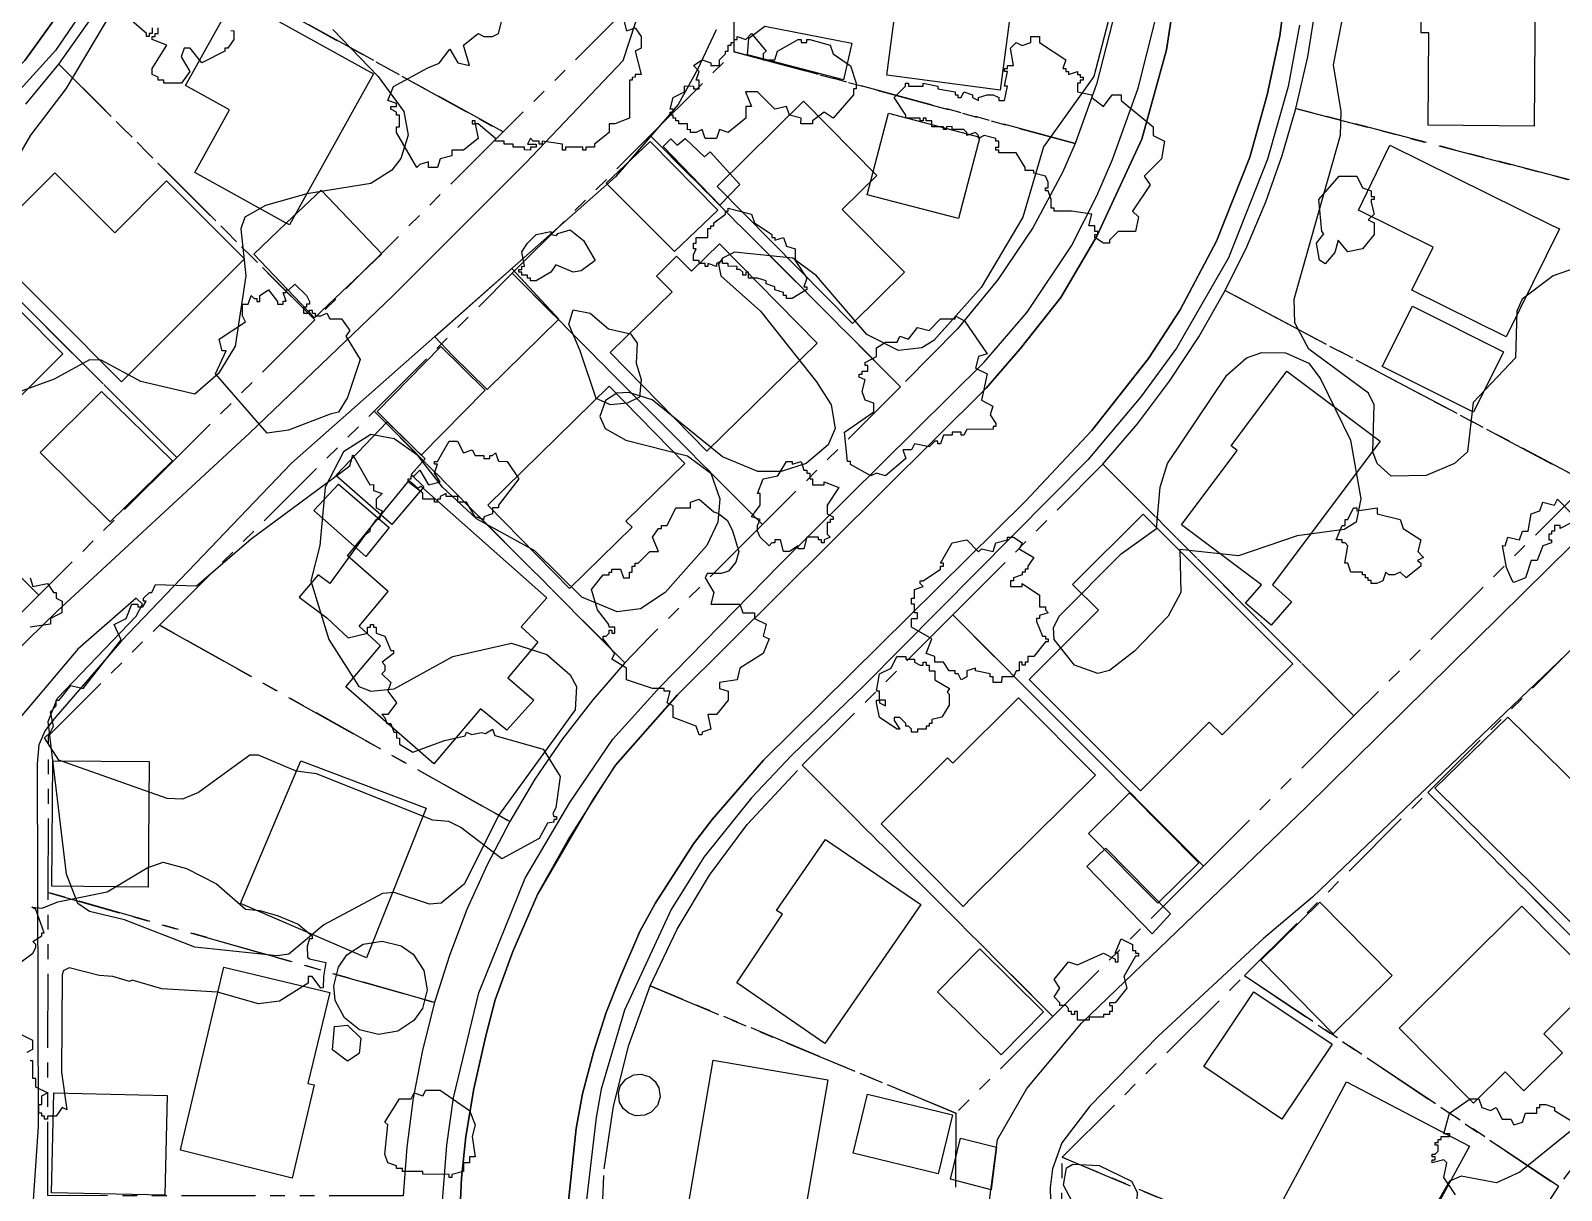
# Model space of a CAD drawing. Header units: metres. Extents: x -550 to 550, y -500 to 950.
# Drawn here: x 232.4 to 363.9, y 163.6 to 263.2 of the extents above; entities that cross this region are included whole.
import ezdxf

# ---------------------------------------------------------------- set-up
doc = ezdxf.new("R2010")
doc.units = ezdxf.units.M
doc.header["$LTSCALE"] = 2
doc.linetypes.add('PHANTOM', pattern=[6.35, 3.175, -0.635, 0.635, -0.635, 0.635, -0.635])
for name, color, linetype in [('SITE-BLDG-EXIST', 7, 'CONTINUOUS'), ('SITE-PARKING', 250, 'CONTINUOUS'), ('SITE-PROPERTY', 7, 'PHANTOM'), ('SITE-ROAD-CURB', 7, 'CONTINUOUS'), ('SITE-ROAD-GRAVEL', 32, 'CONTINUOUS'), ('SITE-ROAD-PAVED', 7, 'CONTINUOUS'), ('SITE-TREE-CANOPY', 94, 'CONTINUOUS'), ('TOPO-CONTOUR-MAJOR', 8, 'CONTINUOUS'), ('TOPO-CONTOUR-MINOR', 9, 'CONTINUOUS')]:
    doc.layers.add(name, color=color, linetype=linetype)

msp = doc.modelspace()

# ---------------------------------------------------------------- linework, layer by layer
at = {"layer": 'SITE-BLDG-EXIST'}
for points in [[(305.97, 259.4), (307.75, 272.87), (317.5, 271.57), (315.71, 258.11)], [(352.48, 255.09), (352.54, 263.02), (351.9, 263.02), (351.97, 271.08), (361.72, 271), (361.59, 255.01)], [(254.37, 246.67), (246.5, 251.03), (249.48, 256.4), (245.71, 258.49), (249.94, 266.11), (261.85, 259.51), (254.65, 246.52)], [(302.15, 247.85), (307.48, 242.46), (303.03, 238.05), (291.39, 249.82), (298.81, 257.15), (305.11, 250.78)], [(304.8, 251.09), (306.12, 256.13), (313.98, 254.07), (312.14, 247.07), (304.29, 249.12)], [(287.72, 244.25), (281.87, 250.1), (285.63, 253.7), (291.46, 247.79)], [(363.15, 246.49), (363.79, 246.18), (359.21, 236.92), (351.09, 240.93), (352.92, 244.62), (346.5, 247.8), (349.2, 253.39)], [(250.77, 243.6), (240.22, 233.05), (228.39, 244.89), (234.49, 250.99), (239.62, 245.86), (244.07, 250.3)], [(254.37, 246.67), (257.36, 249.52), (262.58, 244.04), (256.8, 238.54), (251.58, 244.02)], [(282.21, 235.56), (287.52, 240.77), (286.18, 242.13), (287.91, 243.83), (289.19, 242.54), (291.6, 244.9), (299.98, 236.37), (290.52, 227.09)], [(225.03, 225.33), (224.12, 224.42), (216.62, 231.92), (227.67, 242.97), (235.17, 235.46)], [(348.55, 234.36), (351.14, 239.54), (358.98, 235.61), (356.39, 230.44)], [(265.97, 226.76), (262.17, 230.49), (267.66, 236.07), (271.45, 232.33)], [(338.18, 215.6), (331.29, 220.77), (336.09, 227.16), (335.56, 227.56), (340.36, 233.95), (348.37, 227.94), (339.11, 215.6), (340.76, 214.14), (339, 212.13), (336.81, 214.04)], [(233.21, 226.98), (238.49, 232.21), (244.58, 226.25), (239.24, 221.03)], [(283.56, 221.08), (284.09, 220.55), (278.71, 215.28), (271.68, 222.46), (282.1, 232.68), (288.61, 226.04)], [(259.49, 206.85), (262.47, 210.37), (260.64, 212.05), (263.11, 215.05), (259.62, 218.1), (264.93, 224.57), (265.68, 223.92), (265.92, 224.08), (276.75, 214.5), (274.56, 212), (275.97, 210.68), (273.42, 207.63), (275.64, 205.71), (273.33, 203.12), (271.07, 204.96), (267.04, 200.22)], [(340.87, 208.81), (334.78, 202.72), (333.68, 203.82), (327.76, 197.91), (318.2, 207.49), (324.15, 213.44), (321.94, 215.64), (328, 221.69)], [(313.29, 188.74), (312.53, 187.98), (305.49, 195.07), (311.2, 200.75), (311.65, 200.29), (317.3, 205.91), (323.9, 199.26)], [(376.84, 189.1), (377.77, 188.17), (370.57, 180.87), (353.08, 198.13), (359.35, 204.25), (368.93, 194.81), (375.53, 201.4), (382.35, 194.69)], [(234.32, 200.49), (242.59, 200.42), (242.5, 189.65), (234.23, 189.71)], [(255.61, 200.49), (266.4, 196.43), (261.26, 183.58), (250.42, 188.22)], [(326.84, 197.75), (332.79, 191.73), (329.26, 188.25), (323.31, 194.25)], [(293.09, 181.43), (297, 187.31), (296.5, 187.63), (300.69, 193.73), (308.9, 188.14), (300.66, 176.21)], [(338.1, 183.37), (343.19, 188.36), (349.41, 182.04), (344.33, 177.04)], [(356.39, 171.07), (349.99, 177.52), (360.55, 188), (366.95, 181.54), (362.42, 177.04), (364.03, 175.41), (360.72, 172.13), (359.1, 173.76)], [(310.32, 180.64), (313.97, 184.33), (319.44, 178.94), (315.8, 175.24)], [(245.47, 167.92), (249, 182.76), (258.12, 180.59), (256.23, 172.78), (256.76, 172.66), (254.87, 164.65), (245.27, 167.05)], [(337.52, 180.64), (344.23, 176.14), (339.92, 169.71), (333.21, 174.22)], [(288.74, 161.19), (291.06, 174.78), (300.9, 173.1), (298.57, 159.51)], [(345.47, 172.92), (356.05, 167.39), (349.67, 155.69), (339.21, 161.24)], [(244.12, 171.73), (243.92, 163.17), (234.2, 163.39), (234.4, 171.96)], [(304.3, 171.86), (311.62, 170.08), (310.38, 165.01), (303.07, 166.79)]]:
    msp.add_lwpolyline(points, close=True, dxfattribs=at)
at = {"layer": 'SITE-PARKING'}
for points in [[(302.24, 259), (294, 261.13), (294.12, 262.57), (295.49, 263.6), (302.96, 262.13)], [(290.3, 252.37), (290.78, 252.8), (293.34, 250.01), (291.62, 248.22), (286.75, 253.26), (287.41, 253.92), (287.97, 253.37), (288.64, 253.96)], [(268.66, 235.31), (267.13, 236.92), (273.75, 242.77), (277.8, 238.44), (271.64, 232.39)], [(263.45, 220.79), (258.63, 225.01), (263.04, 229.61), (266.3, 226.42), (265.09, 225.08), (266.19, 224.03)], [(261.19, 218.04), (256.73, 221.98), (258.84, 224.26), (263.22, 220.52)], [(330.36, 187.34), (328.79, 185.64), (323.15, 191.4), (324.79, 193)], [(314.93, 163.64), (311.46, 164.56), (312.31, 168.07), (315.4, 167.31)]]:
    msp.add_lwpolyline(points, close=True, dxfattribs=at)
at = {"layer": 'SITE-PROPERTY'}
for points in [[(283.73, 265.2), (273, 254.51), (242.04, 271.58), (244.84, 277.68), (247.07, 283.99), (283.73, 275.76)], [(326.33, 271.92), (325.79, 266.53), (325.33, 263.86), (324, 258.61), (322.17, 253.52), (292.86, 261.4), (292.86, 274.67), (326.4, 274.62)], [(376.94, 247.2), (341.13, 256.52), (342.14, 260.97), (342.87, 265.48), (343.31, 270.03), (343.46, 274.59), (376.97, 274.55)], [(256.82, 238.37), (234.82, 260.34), (238.69, 265.79), (242.04, 271.58), (273, 254.51)], [(321.07, 251.04), (318.51, 246.27), (315.49, 241.77), (312.05, 237.59), (307.15, 232.62), (285.64, 254.2), (292.86, 261.4), (322.17, 253.52)], [(244.97, 226.55), (223.36, 248.12), (231.98, 256.91), (234.82, 260.34), (256.82, 238.37)], [(376.92, 235.06), (366.21, 224.37), (335.05, 240.88), (336.91, 244.64), (338.54, 248.52), (339.96, 252.48), (341.13, 256.52), (376.94, 247.2)], [(295.29, 220.79), (273.78, 242.37), (285.64, 254.2), (307.15, 232.62)], [(233.1, 214.72), (211.49, 236.29), (223.36, 248.12), (244.97, 226.55)], [(285.58, 211.1), (283.46, 208.92), (261.91, 230.53), (273.78, 242.37), (295.29, 220.79)], [(346.12, 204.35), (324.55, 225.98), (327.52, 229.45), (330.27, 233.1), (332.78, 236.91), (335.05, 240.88), (366.21, 224.37)], [(224.8, 206.43), (198.47, 217.37), (200.8, 222.26), (203.58, 226.89), (206.81, 231.24), (211.49, 236.29), (233.1, 214.72)], [(280.7, 205.74), (278.11, 202.39), (275.74, 198.91), (273.57, 195.29), (243.47, 212.15), (261.91, 230.53), (283.46, 208.92)], [(333.18, 191.44), (311.65, 213.02), (324.55, 225.98), (346.12, 204.35)], [(271.62, 191.56), (269.88, 187.71), (268.38, 183.76), (267.1, 179.74), (233.91, 189.18), (233.93, 202.64), (243.47, 212.15), (273.57, 195.29)], [(320.23, 178.53), (298.71, 200.11), (311.65, 213.02), (333.18, 191.44)], [(373.99, 176.2), (352.47, 197.77), (366.49, 211.75), (388.01, 190.17)], [(311.9, 170.22), (285.64, 181.15), (287.96, 186.04), (290.75, 190.67), (293.98, 195.02), (298.71, 200.11), (320.23, 178.53)], [(372.69, 174.89), (367.92, 169.64), (363.68, 163.95), (336.7, 182.04), (352.47, 197.77), (373.99, 176.2)], [(266.07, 175.64), (265.27, 171.51), (264.72, 167.31), (264.41, 163.11), (233.87, 163.14), (233.91, 189.18), (267.1, 179.74)], [(361.78, 160.96), (360.03, 157.88), (356.99, 151.48), (321.03, 166.43), (336.7, 182.04), (363.68, 163.95)], [(311.88, 158.48), (281.4, 158.52), (281.68, 165.45), (282.48, 170.81), (283.8, 176.06), (285.64, 181.15), (311.9, 170.22)], [(355.71, 148.18), (353.64, 141.4), (352.86, 137.94), (321, 144.32), (321.03, 166.43), (356.99, 151.48)]]:
    msp.add_lwpolyline(points, close=True, dxfattribs=at)
at = {"layer": 'SITE-ROAD-CURB'}
for points in [[(238.99, 268.08), (234.53, 261.51), (228.97, 255.41), (216.63, 242.92), (213.21, 239.75), (209.24, 235.74), (205.94, 231.98), (203.97, 229.41), (200.07, 223.56), (197.93, 219.44), (196.88, 216.75), (194.6, 209.93), (193.27, 202.9), (192.97, 198.85), (192.65, 88.71), (192.4, 63.44)], [(330.98, 267.98), (330.01, 261.58), (327.89, 253.9), (324.02, 245.57), (320.92, 240.28), (317.43, 235.88), (314.51, 232.5), (287.99, 206.15), (282.65, 200.12), (280.76, 197.26), (275.98, 189.06), (273.83, 184.11), (272.31, 179.95), (271.51, 176.87), (270.49, 172.32), (269.81, 168.21), (269.42, 164.65), (269.24, 160.89), (269.2, 80.07), (269.03, 57.28)], [(278.31, 1.59), (278.51, 158.21), (278.57, 162.12), (279.28, 168.91), (279.82, 171.88), (280.79, 175.55), (281.86, 178.88), (283.1, 181.96), (284.76, 185.84), (286.06, 188.24), (289.36, 193.37), (290.97, 195.46), (295.37, 200.55), (317.9, 222.8), (323.6, 228.88), (328.47, 235.04), (331.19, 239.23), (334.3, 245.14), (337.16, 252.34), (338.65, 257.69), (339.76, 262.77), (340.44, 268.1)], [(190.9, 54.11), (191.45, 200.08), (192.2, 205.89), (193.58, 211.79), (195.82, 218), (197.42, 221.54), (199.39, 225.1), (201.74, 228.8), (204.66, 232.59), (209.33, 237.91), (227.46, 255.98), (231.89, 260.66), (235.31, 265.37)], [(267.3, -87.33), (267.74, 161.93), (268.16, 167.47), (268.73, 171.55), (270.92, 180.55), (274.89, 190.41), (278.72, 196.9), (282.44, 202.34), (286.47, 206.82), (296.75, 217.32), (314.33, 234.74), (318.03, 239.03), (321.85, 244.72), (324.02, 249.03), (325.38, 252.15), (327.57, 258.26), (329.05, 264.18)], [(341.43, 263.7), (340.45, 258.43), (338.7, 252.17), (335.34, 243.71), (330.88, 235.93), (327.79, 231.76), (323.26, 226.35), (304.03, 206.97), (297.82, 200.97), (294.35, 197.31), (290.24, 192.21), (287.45, 187.73), (283.44, 179.08), (281.43, 172.28), (280.99, 169.85), (280.09, 162.07), (279.98, 159.24), (280.1, 152.83), (279.94, 132.13), (279.92, 29.78)]]:
    msp.add_lwpolyline(points, dxfattribs=at)
at = {"layer": 'SITE-ROAD-GRAVEL'}
for points in [[(227.26, 51.02), (227.43, 80.59), (227.99, 100.53), (227.77, 120.89), (227.75, 141.42), (227.97, 160.2), (227.1, 197.77), (227.22, 201.69), (227.53, 204.11), (228.5, 206.69), (230.88, 209.62), (234.68, 213.34), (251.2, 228.65), (263.52, 240.44), (274.92, 251.83), (283.31, 260.65), (285.45, 267.16)], [(291.32, 263.29), (289.71, 259.89), (288.04, 256.86), (282.66, 250.66), (254.82, 226.06), (240.21, 210.79), (234.42, 204.11), (233.64, 203.09), (233.1, 201.86), (232.95, 200.23), (233.05, 169.09), (232.44, 160.24), (232.47, 101.31), (232.93, 67.05), (232.6, 16.56)], [(314.68, 60.92), (315.03, 87.13), (314.99, 112.13), (314.72, 126.38), (314.58, 155.05), (314.78, 162.52), (315.49, 167.97), (318, 172.34), (322.7, 177.95), (342.02, 196.51), (371.08, 225.16)], [(371.65, 216.61), (342.56, 188.79), (338.33, 185.24), (329.26, 176.82), (323.42, 170.81), (321.01, 167.66), (320.21, 165.44), (320, 163.85), (320.35, 150.7), (320.38, 142.62), (319.83, 89.95), (319.84, 61.68)]]:
    msp.add_lwpolyline(points, dxfattribs=at)
at = {"layer": 'SITE-ROAD-PAVED'}
for points in [[(269.03, 57.28), (269.2, 80.07), (269.24, 160.89), (269.42, 164.65), (269.81, 168.21), (270.49, 172.32), (271.51, 176.87), (272.31, 179.95), (273.83, 184.11), (275.98, 189.06), (278.58, 193.7), (282.65, 200.12), (287.99, 206.15), (314.51, 232.5), (317.43, 235.88), (320.92, 240.28), (324.02, 245.57), (327.89, 253.9), (330.01, 261.58), (330.98, 267.98)], [(340.44, 268.1), (339.76, 262.77), (338.65, 257.69), (337.16, 252.34), (334.3, 245.14), (331.19, 239.23), (328.47, 235.04), (323.6, 228.88), (317.9, 222.8), (295.37, 200.55), (290.97, 195.46), (289.36, 193.37), (286.06, 188.24), (284.76, 185.84), (283.1, 181.96), (281.86, 178.88), (280.79, 175.55), (279.82, 171.88), (279.28, 168.91), (278.57, 162.12), (278.51, 158.21), (278.31, 1.59)], [(235.31, 265.37), (231.89, 260.66), (227.46, 255.98), (209.33, 237.91), (204.66, 232.59), (201.74, 228.8), (199.39, 225.1), (197.42, 221.54), (195.82, 218), (193.58, 211.79), (192.2, 205.89), (191.45, 200.08), (190.9, 54.11)]]:
    msp.add_lwpolyline(points, dxfattribs=at)
at = {"layer": 'SITE-TREE-CANOPY'}
for points in [[(242.85, 263.46), (242.85, 262.96), (242.59, 262.96), (242.59, 262.71), (242.35, 262.71), (242.35, 262.96), (238.35, 266.46)], [(283.1, 265.21), (283.6, 263.21), (284.35, 263.46), (284.85, 262.71), (284.85, 261.71), (284.35, 261.46), (284.85, 259.46), (284.34, 259.46), (284.34, 259.22), (284.1, 259.2), (284.1, 258.96), (283.85, 258.96), (283.85, 255.71), (282.6, 255.21), (282.1, 255.21), (282.1, 254.46), (280.85, 253.46), (280.85, 253.21), (280.1, 253.21), (280.1, 252.96), (279.85, 252.96), (279.85, 253.21), (278.35, 253.21), (278.35, 252.96), (278.1, 252.96), (278.09, 253.46), (276.35, 253.71), (276.35, 253.46), (276.1, 253.46), (276.1, 253.71), (275.59, 253.71), (275.35, 253.97), (275.1, 253.47), (275.85, 253.46), (275.85, 253.21), (275.35, 253.21), (275.35, 252.96), (274.85, 252.97), (274.85, 253.21), (273.85, 253.21), (273.85, 253.46), (273.09, 253.46), (273.09, 253.71), (272.35, 253.71), (272.35, 253.96), (270.85, 255.21), (270.6, 255.21), (270.85, 253.96), (269.6, 252.96), (268.6, 252.96), (268.6, 252.46), (267.59, 252.21), (267.35, 251.46), (266.6, 251.46), (266.6, 251.96), (265.85, 251.71), (265.6, 251.46), (263.85, 254.46), (263.85, 254.96), (264.1, 254.96), (264.1, 255.96), (263.85, 255.96), (263.85, 256.2), (263.34, 256.46), (263.34, 256.71), (263.85, 256.71), (263.85, 256.96), (263.1, 257.21), (263.58, 258.42), (266.52, 260.03), (267.51, 260.42), (268.41, 261.62), (269.1, 260.46), (270.1, 260.21), (269.59, 261.96), (270.85, 262.96), (271.35, 262.71), (272.1, 262.71), (272.6, 262.96), (272.85, 263.96)], [(249.6, 263.23), (249.85, 263.21), (249.85, 262.46), (249.35, 261.71), (249.1, 261.71), (249.1, 261.46), (247.1, 260.46), (246.1, 261.71), (245.6, 261.71), (245.34, 260.96), (246.09, 259.71), (245.35, 258.71), (243.85, 258.71), (243.85, 258.96), (243.35, 258.96), (243.35, 259.21), (242.85, 259.46), (242.85, 259.96), (244.1, 261.96), (242.85, 262.46), (242.85, 262.71), (243.1, 262.71), (243.1, 262.96), (243.35, 262.96), (243.35, 263.46)], [(364.85, 220.96), (363.85, 220.46), (363.85, 220.71), (363.35, 220.71), (363.35, 220.21), (363.1, 220.21), (363.1, 219.96), (362.85, 219.96), (362.85, 219.46), (363.1, 219.46), (363.1, 219.21), (362.35, 218.96), (361.85, 217.71), (361.35, 217.71), (360.85, 216.22), (359.85, 215.82), (359.72, 215.98), (359.23, 217.11), (358.87, 219), (359.1, 218.97), (359.35, 219.71), (360.35, 219.46), (360.6, 220.21), (361.1, 220.21), (361.35, 221.71), (362.1, 221.97), (362.35, 222.71), (363.35, 222.46), (363.6, 222.96), (364.85, 221.71)], [(232.35, 216.21), (232.6, 215.47), (233.85, 215.71), (234.35, 214.96), (234.6, 214.96), (234.6, 214.46), (235.1, 214.2), (235.09, 213.21), (234.1, 212.72), (234.1, 212.22), (232.35, 211.96)], [(231.59, 183.21), (232.6, 183.96), (232.85, 184.46), (232.85, 184.71), (232.6, 184.96), (233.35, 185.46), (233.35, 185.71), (233.55, 185.71), (232.85, 187.71), (232.51, 187.93), (233.38, 187.84), (234.74, 188.39), (238.97, 189.25), (242.41, 191.29), (243.79, 191.78), (245.8, 191.24), (248.36, 189.92), (250.85, 187.74), (252.1, 187.62), (253.67, 187.18), (255.39, 186.46), (256.6, 185.46), (256.6, 185.21), (256.35, 185.21), (256.16, 184.58), (256.19, 183.62), (256.35, 183.47), (257.76, 183.17), (257.56, 181.95), (257.53, 180.99), (257.35, 180.96), (256.6, 181.96), (256.24, 181.96), (256.26, 181.4), (253.78, 179.85), (251.98, 179.61), (248.45, 180.63), (243.66, 180.89), (241.13, 181.66), (240.89, 181.52), (239.46, 181.96), (238.3, 182.06), (235.72, 182.71), (235.2, 182.44), (235.1, 182.08), (235.04, 173.75), (235.52, 170.5), (235.1, 170.71), (234.6, 169.96), (233.85, 169.96), (233.85, 169.71), (233.6, 169.71), (233.6, 169.96), (233.35, 169.96), (233.35, 170.21), (233.09, 170.21), (233.1, 170.96), (233.35, 170.96), (233.35, 171.71), (233.85, 171.96), (232.85, 172.46), (232.85, 173.21), (232.6, 173.21), (232.6, 174.71), (232.35, 174.71)], [(232.1, 175.46), (232.6, 175.71), (232.6, 176.47), (231.6, 176.96)], [(354.85, 163.21), (353.85, 164.71), (354.1, 165.96), (353.85, 166.21), (352.85, 165.96), (352.85, 166.21), (353.1, 166.21), (353.1, 166.46), (352.85, 166.46), (352.85, 166.71), (353.1, 166.71), (353.35, 166.96), (353.35, 167.46), (353.1, 167.46), (353.1, 167.71), (353.35, 167.71), (353.34, 167.96), (353.6, 167.96), (353.6, 168.21), (354.35, 168.21), (354.35, 168.46), (353.85, 168.46), (354.34, 170.21), (356.09, 171.46), (356.85, 171.46), (357.1, 170.71), (357.85, 170.46), (358.35, 170.71), (358.85, 169.71), (359.6, 169.71), (359.85, 169.21), (360.6, 169.46), (360.85, 170.21), (361.84, 170.21), (361.84, 170.71), (362.1, 170.71), (362.1, 170.96), (362.6, 170.96), (363.35, 170.71), (363.35, 170.46), (365.35, 169.21)]]:
    msp.add_lwpolyline(points, dxfattribs=at)
for points in [[(295.6, 261.46), (295.35, 261.22), (295.35, 260.71), (296.35, 260.71), (296.59, 261.46), (298.35, 262.46), (298.6, 262.46), (298.6, 262.21), (299.1, 262.21), (299.1, 262.46), (299.35, 262.46), (301.1, 261.96), (301.35, 261.21), (302.85, 260.2), (303.35, 258.71), (303.35, 258.21), (303.1, 258.21), (303.1, 257.71), (301.35, 255.71), (300.6, 256.21), (299.6, 255.46), (299.6, 255.21), (298.59, 255.22), (298.6, 255.7), (297.6, 255.96), (297.35, 256.71), (296.35, 256.46), (294.85, 257.96), (293.84, 257.96), (294.35, 256.71), (293.85, 256.71), (293.85, 255.71), (292.35, 254.46), (291.6, 254.71), (291.35, 253.96), (290.35, 253.96), (290.1, 254.71), (289.6, 254.46), (289.1, 254.46), (289.1, 254.72), (288.85, 254.7), (288.85, 255.21), (288.1, 255.21), (288.1, 255.46), (287.85, 255.46), (287.84, 255.71), (287.6, 255.71), (287.6, 255.96), (287.35, 255.96), (287.35, 256.21), (287.6, 256.21), (287.6, 256.46), (287.35, 256.46), (287.6, 257.47), (288.6, 257.96), (288.6, 258.47), (289.35, 258.46), (289.35, 258.21), (289.85, 258.21), (289.85, 258.96), (289.6, 258.96), (289.85, 259.71), (289.35, 260.21), (290.1, 260.71), (290.85, 260.46), (290.85, 260.21), (291.6, 260.21), (291.6, 260.71), (292.1, 261.21), (292.1, 261.46), (292.35, 261.46), (292.35, 261.96), (292.6, 261.96), (292.6, 262.21), (292.85, 262.21), (292.85, 262.46), (293.1, 262.46), (293.1, 262.71), (293.85, 262.46), (294.35, 262.96)], [(321.35, 260.72), (321.1, 259.96), (321.35, 259.96), (321.35, 259.71), (321.6, 259.71), (321.6, 259.46), (322.35, 259.71), (322.35, 259.46), (322.6, 259.46), (322.6, 259.21), (322.85, 259.21), (322.85, 258.96), (322.59, 258.96), (322.59, 258.71), (322.35, 258.71), (322.35, 257.96), (323.6, 257.71), (323.6, 257.46), (324.6, 256.71), (325.35, 257.71), (326.1, 257.71), (326.1, 257.21), (328.85, 254.96), (328.85, 254.21), (329.85, 253.71), (329.59, 252.21), (328.1, 250.71), (328.59, 249.96), (327.1, 247.72), (327.6, 247.21), (327.35, 245.96), (325.85, 245.96), (325.1, 245.22), (325.1, 244.96), (324.6, 244.96), (323.85, 245.46), (323.85, 245.71), (324.1, 245.71), (324.1, 245.96), (323.85, 245.96), (323.85, 246.46), (323.34, 246.46), (323.6, 247.46), (321.85, 247.71), (320.35, 247.71), (320.35, 247.96), (320.1, 247.96), (320.1, 248.71), (319.85, 249.46), (319.6, 249.46), (319.6, 249.71), (319.84, 249.7), (319.85, 250.21), (319.6, 250.71), (318.6, 250.96), (318.6, 251.21), (317.85, 251.21), (317.85, 251.46), (317.1, 252.71), (315.6, 252.71), (315.6, 252.96), (315.35, 252.96), (315.35, 253.21), (315.6, 253.21), (315.6, 253.71), (315.35, 253.71), (315.35, 253.96), (314.34, 254.21), (313.85, 253.96), (313.85, 254.21), (313.6, 254.46), (312.85, 254.21), (312.85, 254.46), (312.6, 254.71), (311.6, 254.71), (311.6, 254.97), (311.09, 254.96), (311.1, 254.71), (310.85, 254.71), (310.85, 254.96), (309.84, 254.96), (309.84, 255.46), (309.35, 255.46), (309.35, 255.71), (309.1, 255.71), (309.1, 255.46), (308.85, 255.46), (308.85, 255.71), (307.6, 255.7), (307.6, 255.96), (306.6, 257.46), (307.59, 258.46), (307.59, 258.71), (307.85, 258.71), (307.85, 258.46), (309.1, 258.46), (309.1, 258.71), (310.35, 258.46), (310.35, 258.22), (311.85, 257.96), (311.85, 257.71), (312.09, 257.71), (312.09, 257.46), (312.35, 257.46), (312.6, 257.96), (313.34, 257.71), (313.34, 257.46), (313.85, 257.21), (313.85, 257.47), (314.59, 257.71), (315.1, 257.71), (315.6, 257.46), (315.6, 257.21), (316.1, 257.21), (316.34, 258.46), (316.1, 258.46), (316.35, 259.71), (316.1, 259.71), (316.1, 259.97), (316.35, 259.97), (316.35, 260.21), (316.85, 260.21), (316.6, 261.71), (317.1, 262.21), (317.6, 261.95), (318.35, 262.21), (318.35, 262.71), (319.1, 262.71), (319.09, 262.21)], [(270.6, 255.46), (270.34, 255.46), (270.35, 255.21), (270.6, 255.21)], [(343.35, 245.96), (343.1, 248.71), (344.85, 250.71), (346.35, 250.71), (346.85, 249.72), (347.6, 249.46), (347.6, 248.96), (347.85, 248.96), (347.85, 248.71), (347.6, 248.71), (347.6, 248.46), (347.85, 247.46), (347.35, 246.96), (347.85, 246.71), (347.84, 245.71), (346.85, 244.47), (345.6, 244.21), (344.77, 245.21), (344.46, 244.15), (343.65, 243.17), (343.16, 243.49), (342.91, 244.95), (343.54, 245.77)], [(296.1, 245.46), (296.35, 245.46), (296.35, 245.21), (297.1, 245.46), (297.35, 244.71), (298.1, 244.46), (298.1, 243.46), (299.1, 241.96), (298.85, 241.21), (299.1, 241.21), (299.1, 240.97), (297.85, 240.21), (297.35, 240.21), (297.35, 240.46), (297.09, 240.46), (297.09, 240.71), (296.35, 240.96), (296.35, 241.21), (295.6, 241.46), (295.6, 241.72), (294.85, 241.96), (294.1, 241.96), (294.1, 242.46), (293.85, 242.46), (293.85, 242.21), (293.6, 242.21), (293.6, 242.46), (293.35, 242.71), (293.09, 242.71), (293.1, 242.96), (292.35, 242.97), (292.35, 243.21), (291.85, 243.21), (291.85, 243.46), (291.35, 243.21), (291.35, 242.96), (290.6, 243.21), (290.6, 242.96), (290.35, 242.96), (290.35, 243.21), (289.85, 243.21), (289.84, 243.46), (289.35, 243.46), (289.35, 243.96), (289.6, 244.46), (289.35, 244.46), (289.35, 244.96), (289.6, 244.96), (289.6, 245.46), (290.6, 245.46), (290.6, 246.22), (290.84, 246.22), (290.85, 246.46), (291.1, 246.46), (291.1, 246.72), (292.1, 247.46), (292.1, 247.72), (292.35, 247.71), (292.35, 247.96), (294.35, 247.46), (294.6, 246.71), (296.1, 245.71)], [(277.71, 245.78), (278.76, 246.1), (279.92, 245.19), (280.91, 243.47), (279.7, 242.59), (279.01, 242.47), (277.52, 243.1), (277.1, 242.46), (275.85, 241.71), (275.35, 241.71), (275.35, 241.96), (275.1, 241.96), (275.1, 242.21), (274.6, 242.21), (274.6, 242.46), (274.34, 242.46), (274.35, 242.71), (274.6, 242.71), (274.6, 242.97), (274.85, 242.96), (274.6, 244.21), (275.1, 244.96), (275.84, 245.71), (277.09, 245.97), (277.09, 245.71), (277.6, 245.62)], [(258.15, 230.28), (254.57, 228.89), (252.73, 228.63), (248.28, 233.73), (249.2, 235.71), (248.85, 235.71), (248.6, 236.71), (250.85, 238.21), (250.6, 238.71), (250.6, 239.71), (251.1, 239.71), (251.35, 240.46), (251.6, 240.21), (251.85, 240.21), (251.85, 239.96), (252.09, 239.96), (252.1, 240.46), (252.85, 240.96), (253.6, 239.96), (253.6, 239.71), (254.1, 239.71), (254.1, 239.97), (254.35, 239.97), (254.1, 240.71), (254.35, 240.71), (254.35, 240.96), (254.6, 240.95), (255.1, 241.45), (256.1, 240.46), (256.35, 239.96), (256.35, 239.71), (256.1, 239.71), (256.1, 239.46), (255.85, 239.46), (255.85, 238.96), (256.35, 238.96), (256.35, 239.21), (256.6, 239.21), (256.59, 238.96), (256.85, 238.96), (256.85, 238.71), (257.35, 238.72), (257.84, 238.96), (258.1, 238.46), (259.1, 238.46), (259.84, 237.46), (259.48, 236.96), (260.73, 234.96), (259.64, 231.7), (258.85, 230.43)], [(282.22, 231.06), (280.99, 231.62), (279.62, 235.7), (278.65, 238), (279.02, 239.22), (280.49, 238.96), (282.07, 237.59), (283.96, 237.16), (284.51, 236.38), (284.43, 234.65), (284.85, 233.25), (284.72, 231.73), (283.67, 231.22)], [(312.65, 238.3), (314.6, 235.46), (313.85, 235.21), (313.6, 234.21), (314.6, 233.72), (314.1, 231.46), (315.09, 230.96), (314.85, 230.21), (315.35, 229.47), (315.35, 229.21), (315.1, 229.21), (315.1, 228.97), (312.85, 228.96), (312.6, 228.46), (312.35, 228.46), (312.35, 228.71), (311.6, 228.71), (311.59, 228.46), (310.85, 228.46), (310.6, 227.71), (310.35, 227.71), (310.35, 227.96), (310.1, 227.96), (309.6, 227.46), (308.35, 227.71), (308.1, 227.21), (307.34, 227.21), (307.6, 226.46), (305.85, 224.96), (305.09, 225.21), (304.6, 224.96), (302.85, 225.95), (302.85, 226.21), (302.6, 226.21), (302.35, 228.71), (304.85, 230.46), (304.85, 231.21), (304.1, 231.46), (303.85, 232.21), (304.1, 233.21), (303.6, 233.46), (303.6, 233.71), (303.85, 233.71), (303.85, 233.96), (304.35, 233.96), (304.35, 234.46), (304.1, 234.46), (304.1, 234.71), (305.1, 235.21), (305.09, 235.96), (305.85, 236.46), (306.85, 236.46), (307.1, 236.96), (307.85, 236.71), (308.6, 237.71), (309.6, 237.46), (310.6, 238.46), (311.85, 238.46), (311.89, 238.68)], [(269.6, 226.96), (270.35, 227.21), (270.6, 226.71), (271.35, 226.71), (271.35, 226.46), (271.85, 226.46), (271.85, 226.71), (272.1, 226.71), (272.34, 226.96), (272.6, 226.22), (273.35, 226.21), (274.35, 224.71), (272.6, 222.46), (272.6, 222.21), (272.1, 222.21), (272.1, 221.71), (271.35, 221.46), (271.35, 221.21), (270.6, 221.46), (269.85, 222.71), (269.1, 222.7), (269.1, 223.21), (268.1, 223.21), (268.1, 223.46), (267.6, 223.21), (267.6, 222.96), (267.35, 222.96), (267.35, 222.71), (267.1, 222.71), (267.1, 222.96), (266.1, 222.96), (266.1, 223.47), (264.85, 224.46), (264.85, 224.71), (265.09, 224.71), (265.1, 224.96), (265.35, 224.96), (265.85, 225.46), (266.6, 224.21), (267.59, 224.46), (267.1, 225.21), (267.35, 225.96), (267.1, 225.96), (267.1, 226.21), (267.35, 226.21), (268.35, 227.96), (269.09, 227.96)], [(260.27, 226.46), (261.56, 224.2), (261.85, 224.22), (261.85, 223.72), (262.6, 223.46), (262.1, 222.96), (262.1, 222.21), (262.6, 221.96), (262.34, 221.21), (262.1, 221.21), (261.58, 220.5), (261.55, 220.18), (261.12, 219.87), (258.1, 215.71), (257.1, 216.46), (255.48, 214.55), (257.84, 212.77), (259.68, 211.06), (261.35, 211.46), (261.35, 211.96), (261.6, 211.96), (261.6, 212.21), (261.85, 212.21), (261.85, 211.96), (262.09, 211.96), (262.1, 211.46), (262.84, 211.21), (263.35, 209.96), (263.59, 209.96), (263.59, 209.71), (262.6, 208.96), (262.85, 208.71), (262.85, 208.21), (262.59, 207.96), (263.35, 207.21), (263.1, 206.46), (263.85, 205.46), (263.1, 204.46), (262.58, 204.46), (262.85, 204.21), (263.02, 203.71), (263.35, 203.71), (263.6, 202.96), (263.85, 202.96), (263.84, 202.46), (264.1, 202.45), (264.1, 201.92), (265.25, 201.22), (267.97, 202.25), (269.74, 202.63), (269.85, 202.96), (270.28, 202.75), (271.13, 202.92), (271.49, 202.85), (272.1, 203.21), (272.29, 202.66), (276.43, 201.48), (277.91, 199.14), (277.52, 196.44), (277.26, 195.96), (277.35, 195.71), (277.6, 195.71), (277.6, 195.46), (277.35, 195.46), (277.35, 195.21), (276.81, 195.14), (276.11, 193.83), (272.88, 192.08), (269.38, 194.75), (268.34, 195.27), (266.97, 195.4), (256.97, 199.38), (255.22, 199.59), (251.98, 200.97), (251.24, 200.97), (246.83, 197.78), (245.45, 197.19), (244.14, 197.25), (234.82, 200.55), (233.6, 202.46), (234.1, 202.96), (234.35, 203.46), (234.1, 204.71), (234.6, 205.21), (234.6, 205.71), (234.85, 205.71), (235.85, 206.96), (236.91, 206.69), (240.18, 210.89), (239.59, 212.21), (240.6, 212.71), (241.1, 213.96), (241.6, 213.96), (241.6, 213.71), (242.04, 213.71), (242.34, 214.21), (242.1, 214.21), (242.1, 214.46), (242.6, 214.96), (242.8, 214.96), (243.13, 215.65), (246.64, 215.53), (251.35, 219.55), (259.82, 225.84), (260.1, 226.78)], [(298.85, 225.46), (299.1, 225.46), (299.1, 225.21), (299.35, 225.21), (299.35, 224.71), (299.6, 224.71), (299.6, 224.21), (300.6, 224.21), (300.6, 224.46), (301.85, 223.96), (300.85, 222.46), (300.85, 221.71), (301.35, 221.46), (301.35, 221.21), (301.1, 221.21), (301.1, 220.96), (300.85, 220.96), (300.85, 219.96), (301.1, 219.71), (300.6, 219.46), (300.6, 219.21), (300.35, 219.21), (300.35, 219.46), (300.09, 219.46), (300.1, 219.71), (299.1, 219.71), (298.85, 218.71), (298.35, 218.71), (298.35, 218.96), (297.6, 218.46), (297.09, 218.46), (296.85, 219.46), (296.34, 219.46), (296.34, 219.21), (296.1, 219.21), (295.85, 218.96), (295.1, 219.71), (294.85, 220.21), (294.85, 220.71), (295.1, 221.21), (294.35, 221.46), (295.1, 222.46), (295.1, 223.46), (294.85, 223.46), (295.35, 224.71), (296.6, 224.96), (297.35, 226.21), (297.85, 226.21), (297.85, 225.96), (298.6, 226.2)], [(286.85, 220.71), (287.1, 220.71), (287.84, 222.21), (289.1, 222.21), (289.09, 222.71), (289.85, 222.96), (291.1, 221.87), (291.5, 221.75), (292.27, 221.14), (292.71, 220.26), (293.26, 218.46), (292.99, 217.57), (292.36, 216.78), (291.73, 216.59), (290.53, 216.57), (290.35, 216.22), (291.1, 214.96), (290.85, 213.96), (293.35, 213.96), (293.6, 213.21), (294.6, 213.21), (294.59, 212.71), (295.6, 212.22), (295.34, 211.21), (295.85, 210.96), (295.35, 209.71), (293.35, 208.46), (293.1, 207.46), (291.6, 207.21), (291.6, 206.71), (292.35, 206.46), (292.35, 205.71), (291.35, 204.46), (290.6, 204.46), (290.85, 203.21), (290.1, 202.96), (290.09, 202.71), (289.85, 202.71), (289.6, 203.46), (287.6, 204.21), (287.6, 205.21), (287.1, 205.46), (287.35, 206.46), (286.85, 206.46), (286.85, 206.71), (285.84, 206.71), (283.6, 207.46), (283.6, 208.46), (282.35, 209.21), (282.6, 209.71), (281.6, 210.96), (281.59, 211.21), (281.85, 211.21), (282.1, 211.46), (282.1, 211.71), (282.35, 211.71), (282.35, 211.46), (282.6, 211.46), (282.6, 211.96), (282.1, 211.97), (282.09, 212.21), (281.1, 213.46), (280.6, 215.22), (281.6, 216.46), (282.1, 216.46), (282.1, 216.71), (282.35, 216.71), (282.35, 216.96), (283.1, 216.96), (283.35, 216.21), (283.85, 216.21), (283.85, 216.71), (284.09, 216.71), (284.1, 217.21), (284.35, 217.21), (284.35, 217.46), (284.6, 217.46), (285.6, 218.46), (286.35, 218.46), (285.85, 219.71), (286.35, 220.46), (286.6, 220.46), (286.6, 220.71)], [(348.1, 221.72), (350.1, 221.21), (350.35, 220.46), (351.85, 219.46), (351.6, 218.46), (352.1, 217.96), (351.59, 217.71), (351.85, 217.46), (351.85, 217.21), (350.6, 216.21), (350.1, 216.71), (349.6, 216.46), (349.1, 216.46), (348.85, 216.71), (348.6, 215.96), (348.09, 215.71), (347.6, 215.71), (347.6, 215.97), (347.35, 215.97), (347.35, 216.21), (347.1, 216.21), (347.1, 216.46), (346.85, 216.46), (346.85, 216.71), (345.85, 216.71), (345.6, 217.46), (345.34, 217.46), (345.6, 218.96), (345.35, 219.21), (345.1, 219.21), (345.1, 219.46), (344.6, 219.46), (345.1, 220.71), (345.35, 220.71), (345.35, 221.21), (345.59, 221.21), (346.09, 222.21), (346.35, 222.21), (346.35, 221.96), (348.1, 222.21)], [(318.6, 217.96), (318.1, 217.21), (318.1, 216.96), (317.85, 216.96), (317.85, 216.71), (317.6, 216.71), (317.6, 216.46), (316.85, 216.22), (316.85, 215.96), (316.6, 215.96), (316.6, 215.46), (317.6, 215.46), (317.6, 215.71), (319.1, 214.71), (319.1, 213.71), (319.6, 213.71), (319.6, 213.46), (319.85, 213.21), (319.1, 212.96), (319.1, 212.71), (318.85, 212.71), (318.85, 212.46), (319.35, 211.21), (319.6, 211.21), (319.6, 210.96), (319.85, 210.96), (319.84, 210.71), (319.6, 210.71), (318.6, 209.46), (318.09, 209.46), (318.1, 208.96), (317.85, 208.96), (317.85, 208.71), (317.6, 208.71), (317.6, 208.96), (317.35, 208.96), (317.35, 208.21), (317.1, 208.21), (316.85, 207.71), (315.85, 207.71), (315.84, 207.21), (315.1, 207.21), (315.1, 207.71), (314.85, 207.71), (314.85, 207.96), (313.6, 208.21), (313.6, 208.45), (312.85, 208.21), (312.85, 207.71), (312.35, 207.46), (312.1, 207.96), (311.85, 207.96), (311.85, 208.21), (311.34, 208.21), (310.85, 208.96), (310.1, 208.96), (310.1, 209.46), (309.35, 209.71), (309.85, 210.96), (308.1, 211.97), (308.1, 212.71), (308.6, 212.71), (308.6, 213.21), (308.35, 213.21), (308.35, 213.96), (308.1, 213.96), (308.1, 214.46), (308.35, 214.46), (308.35, 215.21), (309.1, 215.46), (308.85, 215.71), (308.85, 215.96), (309.1, 215.96), (310.6, 216.96), (310.6, 217.21), (310.85, 217.21), (310.85, 217.46), (310.6, 217.46), (311.6, 219.21), (312.85, 219.46), (313.85, 218.45), (314.1, 218.71), (315.1, 218.46), (315.35, 219.21), (316.34, 219.46), (316.34, 219.71), (316.85, 219.71), (317.6, 219.21), (317.35, 218.71)], [(305.35, 206.46), (305.1, 206.46), (305.35, 207.96), (306.34, 208.46), (306.84, 209.46), (307.6, 209.46), (307.6, 209.21), (308.35, 209.21), (308.35, 208.96), (308.85, 208.71), (309.1, 208.71), (309.1, 208.96), (309.35, 208.96), (309.35, 208.7), (309.6, 208.72), (309.6, 208.22), (310.09, 208.21), (310.1, 207.46), (311.35, 206.71), (311.15, 206.4), (311.33, 206.21), (311.33, 205.27), (310.69, 204.23), (309.85, 204.04), (309.85, 203.71), (309.6, 203.71), (309.6, 203.47), (309.35, 203.47), (309.35, 203.21), (308.6, 203.21), (308.6, 202.95), (308.1, 202.96), (308.1, 203.21), (307.85, 203.46), (307.6, 203.46), (307.6, 203.71), (307.1, 204.21), (306.6, 204.21), (306.6, 203.96), (307.1, 203.21), (306.85, 203.21), (305.35, 204.2), (305.1, 205.46), (305.1, 205.71), (305.34, 205.71)], [(305.35, 205.46), (305.85, 205.21), (305.85, 205.71), (305.34, 205.71)], [(266.06, 179.2), (265.33, 178.18), (263.94, 177.26), (262.29, 176.97), (260.67, 177.39), (259.36, 178.42), (258.58, 179.9), (258.44, 181.16), (258.86, 182.77), (259.58, 183.81), (260.97, 184.73), (262.62, 185), (264.24, 184.59), (265.26, 183.87), (266.19, 182.47), (266.47, 180.83)], [(327.1, 184.21), (327.35, 184.21), (327.35, 183.97), (327.6, 183.97), (327.6, 183.71), (327.35, 183.71), (326.35, 181.96), (326.6, 180.96), (325.6, 179.71), (325.1, 179.71), (325.1, 179.46), (325.35, 179.46), (325.35, 178.96), (325.1, 178.96), (325.1, 178.71), (324.6, 178.71), (324.6, 178.46), (323.35, 178.46), (323.35, 178.21), (322.35, 178.21), (322.35, 178.96), (322.1, 178.96), (322.1, 178.71), (321.85, 178.71), (321.85, 178.96), (321.6, 178.96), (321.6, 179.21), (321.35, 179.46), (320.84, 179.46), (320.85, 179.71), (320.35, 180.21), (320.85, 180.96), (320.35, 181.71), (321.6, 183.21), (322.35, 182.96), (324.6, 183.96), (325.6, 183.46), (325.6, 183.21), (325.85, 183.21), (325.85, 183.96), (325.6, 183.96), (326.1, 185.21), (327.09, 184.71)], [(286.49, 171.63), (286.26, 170.88), (285.73, 170.3), (285.17, 170.04), (284.39, 170), (283.8, 170.22), (283.32, 170.63), (283.01, 171.16), (282.91, 171.93), (283.07, 172.54), (283.54, 173.15), (284.24, 173.52), (284.85, 173.57), (285.6, 173.34), (286.08, 172.94), (286.39, 172.39)], [(270.1, 170.46), (270.6, 169.21), (270.35, 168.21), (270.6, 166.46), (270.1, 166.46), (270.1, 165.96), (269.6, 165.96), (269.6, 165.21), (268.6, 164.96), (268.6, 164.71), (268.35, 164.71), (268.35, 164.96), (266.1, 164.97), (266.1, 165.21), (264.35, 165.21), (264.35, 165.46), (263.85, 165.46), (263.85, 165.71), (263.1, 165.96), (262.84, 166.7), (263.1, 169.21), (262.85, 169.46), (264.1, 171.46), (265.1, 171.46), (265.35, 171.96), (266.1, 171.71), (266.35, 172.21), (267.6, 172.21)], [(321.15, 164.03), (321.4, 165.52), (321.95, 165.85), (324.21, 165.74), (327, 164.39), (327.49, 163.44), (327.47, 162.74), (326.78, 162.14), (324.49, 162.44), (322.13, 162.2)]]:
    msp.add_lwpolyline(points, close=True, dxfattribs=at)
at = {"layer": 'TOPO-CONTOUR-MAJOR'}
for points in [[(325.33, 265.33), (323.75, 259.28), (319.45, 253.23), (317.67, 247.19), (314.07, 241.14), (310, 236.6), (308.99, 235.97), (306.98, 235.75), (304.27, 237.11), (299.92, 242.16), (297.91, 243.68), (292.87, 244.2), (291.86, 243.67), (291.52, 243.16), (291.71, 242.15), (295.11, 239.13), (299.92, 233.04), (301.18, 231.07), (301.53, 229.05), (300.93, 227.64), (299.04, 226.03), (296.9, 225.34), (294.88, 225.34), (291.86, 226.61), (285.82, 231.5), (283.8, 232.12), (282.77, 232.07), (281.79, 231.45), (281.3, 230.06), (281.77, 229.05), (283.56, 228.04), (288.84, 226.68), (290.85, 225.19), (291.61, 223.01), (291.46, 220.99), (290.51, 218.98), (286.92, 214.95), (284.81, 213.55), (282.79, 213.3), (279.77, 214.54), (275.74, 218.53), (270.7, 221.28), (267.79, 224.01), (265.66, 226.73), (263.65, 228.15), (261.63, 228.52), (259.29, 227.04), (257.7, 224.01), (257.25, 218.98), (256.49, 215.95), (258.03, 210.91), (260.61, 206.88), (261.63, 206.46), (263.65, 206.68), (268.69, 209.46), (273.72, 210.59), (276.75, 209.61), (278.76, 207.89), (279.3, 206.88), (279.2, 204.87), (272.61, 195.8), (269.69, 189.91), (267.68, 188.26), (266.67, 188.18), (263.65, 189.19), (262.64, 189.08), (257.6, 186.4), (254.58, 183.88), (253.57, 183.74), (246.52, 184.47), (240.47, 186.84), (237.45, 187.56), (236.44, 188.22), (235.49, 190.76), (233.91, 203.86), (234.71, 205.88), (241.46, 212.93), (242.01, 213.94), (241.48, 214.45), (236.44, 210.07), (230.4, 202.92)], [(366.43, 243.28), (363.24, 242.15), (360.56, 240.14), (360.12, 239.13), (360.01, 235.1), (356.35, 231.28), (355.87, 227.04), (354.76, 226.03), (352.32, 225.01), (349.3, 224.95), (348.12, 226.03), (347.74, 227.04), (347.85, 231.07), (347.38, 232.07), (342.24, 235.84), (341.03, 238.12), (340.98, 240.14), (344.96, 254.24), (345.01, 256.26), (344.36, 260.29), (345.27, 264.97)]]:
    msp.add_lwpolyline(points, dxfattribs=at)
for points in [[(336.88, 235.1), (338.21, 235.57), (340.23, 235.54), (342.24, 234.64), (343.25, 233.3), (345.83, 228.04), (346.72, 223.01), (346.32, 220.99), (345.27, 220.37), (341.24, 219.83), (336.2, 218.09), (331.16, 218.64), (331.25, 214.95), (330.14, 212.93), (327.26, 209.91), (325.11, 208.25), (324.11, 207.99), (322.09, 208.7), (320.35, 210.91), (320.29, 211.92), (320.77, 212.93), (326.12, 218.27), (329.14, 220.45), (329.47, 224.01), (330.08, 226.03), (335.19, 233.63)], [(258.51, 177.66), (259.62, 177.78), (260.77, 176.66), (260.63, 175.36), (259.62, 174.69), (258.35, 175.65)]]:
    msp.add_lwpolyline(points, close=True, dxfattribs=at)
at = {"layer": 'TOPO-CONTOUR-MINOR'}
for points in [[(230.4, 250.78), (232.42, 254.24), (235.44, 258.23), (240.26, 266.33)], [(258.37, 263.31), (262.25, 259.28), (264.46, 256.26), (264.84, 254.24), (264.22, 252.23), (263.43, 251.22), (261.63, 250.08), (256.14, 249.2), (252.57, 248.2), (250.81, 247.19), (250.47, 246.18), (250.89, 242.15), (249.98, 236.11), (248.53, 233.76), (246.52, 232), (241.88, 233.08), (238.46, 234.92), (237.45, 234.95), (234.43, 233.29), (231.13, 232.07)], [(367.43, 170.84), (360.38, 165.16), (358.36, 164.23), (355.34, 164.82), (354.33, 164.37), (353.26, 162.55)]]:
    msp.add_lwpolyline(points, dxfattribs=at)

doc.saveas('drawing.dxf')
